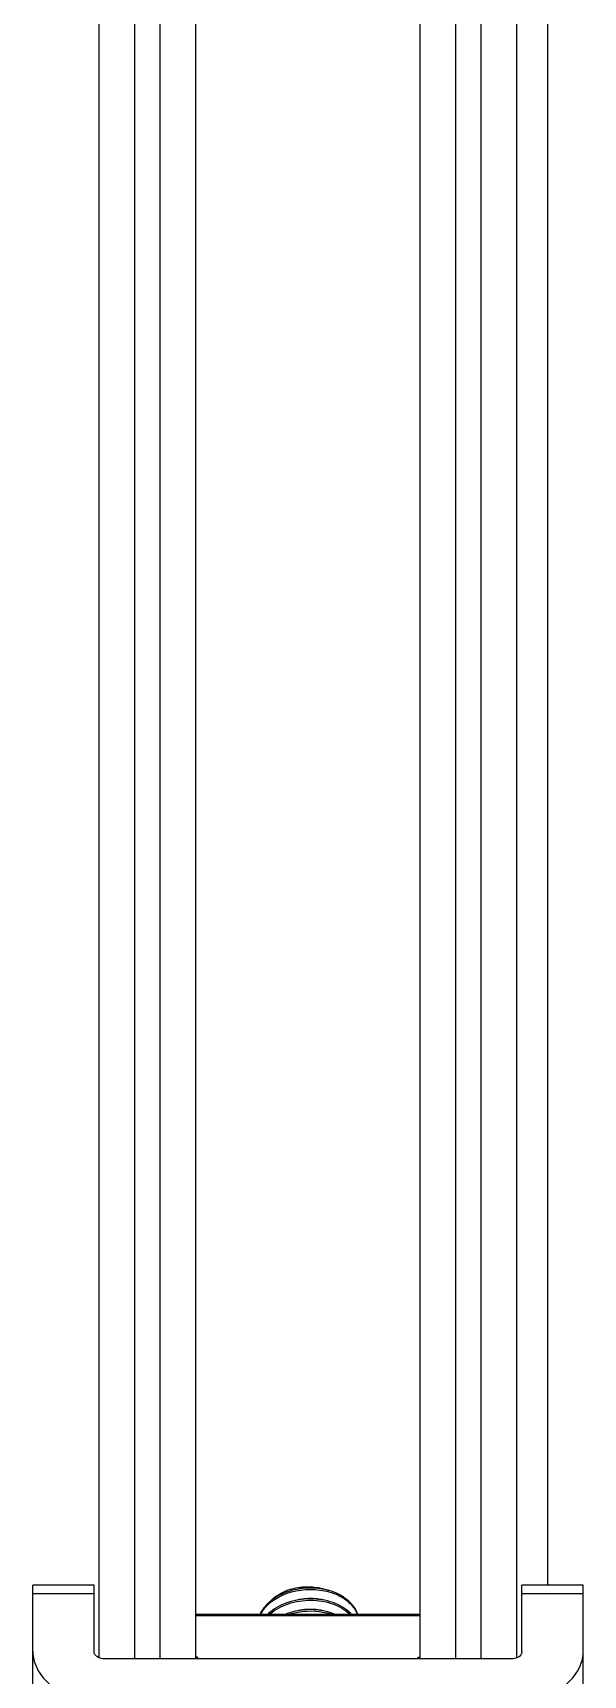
# Model space of a CAD drawing. Extents: x 4995099 to 5303443, y 4627657 to 4889583.
# Drawn here: x 5050476 to 5051260, y 4749794 to 4752135 of the extents above; entities that cross this region are included whole.
import ezdxf

# ---------------------------------------------------------------- set-up
doc = ezdxf.new("R2010")
doc.units = 0
doc.header["$LTSCALE"] = 1000
doc.header["$MEASUREMENT"] = 0
doc.layers.get('0').update_dxf_attribs({"color": 4, "linetype": 'CONTINUOUS'})

msp = doc.modelspace()

# ---------------------------------------------------------------- linework, layer by layer
at = {"linetype": 'Continuous'}
for p, q in [((5050570.7, 4749819.3), (5050570.7, 4753132.1)), ((5050621.5, 4749817.8), (5050621.5, 4753132.1)), ((5050657.8, 4749817.8), (5050657.8, 4753132.1)), ((5050708.6, 4749817.8), (5050708.6, 4753132.1)), ((5051028, 4749817.8), (5051028, 4753132.1)), ((5051078.9, 4749817.8), (5051078.9, 4753132.1)), ((5051115.2, 4749817.8), (5051115.2, 4753132.1)), ((5051166, 4749819.3), (5051166, 4753132.1)), ((5051209.5, 4753103.7), (5051209.5, 4749922.9)), ((5050476.3, 4749212), (5050476.3, 4749922.9)), ((5050563.4, 4749922.9), (5050476.3, 4749922.9)), ((5050563.4, 4749910.2), (5050476.3, 4749910.2)), ((5050563.4, 4749828), (5050563.4, 4749922.9)), ((5051173.2, 4749828), (5051173.2, 4749922.9)), ((5051260.4, 4749922.9), (5051173.2, 4749922.9)), ((5051260.4, 4749910.2), (5051173.2, 4749910.2)), ((5051260.4, 4749212), (5051260.4, 4749922.9)), ((5050708.6, 4749881.5), (5051028, 4749881.5)), ((5050708.6, 4749879.4), (5051028, 4749879.4)), ((5051158.7, 4749817.8), (5050577.9, 4749817.8)), ((5050711.1, 4749819.7), (5050713, 4749817.8)), ((5051023.7, 4749817.8), (5051025.5, 4749819.7))]:
    msp.add_line(p, q, dxfattribs=at)
for centre, radius, start, end in [((5050874.8, 4749832.2), 86.1, 69.4703, 74.8773), ((5050876, 4749833.5), 82.7, 69.6939, 69.8962), ((5050877.1, 4749836.5), 79.4, 65.0364, 69.7243), ((5050871.4, 4749819.7), 83.8, 100.3047, 102.2499), ((5050871.5, 4749803.7), 84.5, 99.5601, 100.813), ((5050892.8, 4749846.8), 50.8, 43.29, 44.8708)]:
    msp.add_arc(centre, radius, start, end, dxfattribs=at)
for points, knots in [([(5050807.4, 4749890.7), (5050818.2, 4749903.3), (5050843.6, 4749915.4), (5050878.2, 4749917.6), (5050896.1, 4749914.1), (5050904.4, 4749911.1)], [0, 0, 0, 0, 0.481069, 0.745193, 1, 1, 1, 1]), ([(5050897.3, 4749915.3), (5050882.6, 4749919.2), (5050852, 4749920.1), (5050823.5, 4749907.7), (5050812.7, 4749898.1)], [0, 0, 0, 0, 0.51374, 1, 1, 1, 1]), ([(5050812.8, 4749898.1), (5050822.2, 4749909), (5050844.4, 4749919.5), (5050874.5, 4749921.3), (5050890.1, 4749918), (5050897.3, 4749915.3)], [0, 0, 0, 0, 0.4793, 0.744107, 1, 1, 1, 1]), ([(5050887.4, 4749917.5), (5050884.7, 4749918), (5050873.7, 4749919.5), (5050862.4, 4749918.9), (5050854.2, 4749917.1)], [0, 0, 0, 0, 0.246819, 1, 1, 1, 1]), ([(5050919.6, 4749905.5), (5050918.5, 4749906.2), (5050913.9, 4749909), (5050908.9, 4749911.3), (5050905, 4749912.8)], [0, 0, 0, 0, 0.242042, 1, 1, 1, 1]), ([(5050910.7, 4749908.5), (5050911.4, 4749908.2), (5050914.1, 4749906.8), (5050916.8, 4749905.3), (5050918.8, 4749904.1)], [0, 0, 0, 0, 0.254738, 1, 1, 1, 1]), ([(5050812.7, 4749898.1), (5050811.4, 4749896.9), (5050806.4, 4749892), (5050802.2, 4749886.2), (5050800, 4749881.5)], [0, 0, 0, 0, 0.260908, 1, 1, 1, 1]), ([(5050801, 4749881.6), (5050801.4, 4749882.4), (5050803.3, 4749885.6), (5050805.5, 4749888.6), (5050807.4, 4749890.7)], [0, 0, 0, 0, 0.244964, 1, 1, 1, 1]), ([(5050928.8, 4749882.6), (5050922, 4749889.5), (5050903.3, 4749900.1), (5050871.2, 4749904.9), (5050838.5, 4749899.6), (5050819.1, 4749888.7), (5050811.5, 4749881.6)], [0, 0, 0, 0, 0.229048, 0.489241, 0.755135, 1, 1, 1, 1]), ([(5050813.6, 4749881.5), (5050821.3, 4749888.1), (5050840.4, 4749898.1), (5050872, 4749902.9), (5050902.9, 4749898.1), (5050921.1, 4749888.1), (5050927.8, 4749881.6)], [0, 0, 0, 0, 0.246285, 0.511502, 0.770596, 1, 1, 1, 1]), ([(5050906.2, 4749881.5), (5050900.9, 4749883.6), (5050878.4, 4749889.9), (5050853.7, 4749887.8), (5050837.2, 4749881.7)], [0, 0, 0, 0, 0.243472, 1, 1, 1, 1]), ([(5050842.6, 4749881.6), (5050847.2, 4749883), (5050866.2, 4749887.2), (5050886.4, 4749886), (5050900.3, 4749881.7)], [0, 0, 0, 0, 0.252377, 1, 1, 1, 1]), ([(5050889.8, 4749901.6), (5050887.1, 4749902.2), (5050876.1, 4749904.1), (5050864.7, 4749903.7), (5050856.4, 4749902.2)], [0, 0, 0, 0, 0.245752, 1, 1, 1, 1]), ([(5050890.4, 4749886.1), (5050887.8, 4749886.7), (5050876.9, 4749888.6), (5050865.7, 4749888.3), (5050857.5, 4749887)], [0, 0, 0, 0, 0.245444, 1, 1, 1, 1]), ([(5050918.8, 4749904.1), (5050923.2, 4749901.2), (5050931.2, 4749894.7), (5050936.8, 4749886), (5050938.5, 4749881.6)], [0, 0, 0, 0, 0.526239, 1, 1, 1, 1]), ([(5050919.6, 4749905.5), (5050924, 4749902.3), (5050931.8, 4749895.3), (5050937.1, 4749886.2), (5050938.8, 4749881.5)], [0, 0, 0, 0, 0.522981, 1, 1, 1, 1]), ([(5050476.3, 4749828), (5050476.3, 4749818.5), (5050482.5, 4749798.1), (5050506.1, 4749774.6), (5050539.4, 4749759.6), (5050564.8, 4749756.2), (5050577.9, 4749756.2)], [0, 0, 0, 0, 0.209473, 0.444657, 0.712023, 1, 1, 1, 1]), ([(5050570.6, 4749819.2), (5050569.5, 4749819.6), (5050566.1, 4749821.4), (5050563.4, 4749825.3), (5050563.4, 4749828)], [0, 0, 0, 0, 0.2888, 1, 1, 1, 1]), ([(5051158.7, 4749756.2), (5051171.8, 4749756.2), (5051197.2, 4749759.6), (5051230.5, 4749774.6), (5051254.2, 4749798.1), (5051260.4, 4749818.5), (5051260.4, 4749828)], [0, 0, 0, 0, 0.287977, 0.555343, 0.790527, 1, 1, 1, 1]), ([(5051173.2, 4749828), (5051173.2, 4749827.2), (5051172.5, 4749823.2), (5051168.9, 4749820.4), (5051166.1, 4749819.2)], [0, 0, 0, 0, 0.22722, 1, 1, 1, 1])]:
    msp.add_open_spline(points, degree=3, knots=knots, dxfattribs=at)
for points in [[(5050577.9, 4749817.8), (5050575.4, 4749817.8), (5050572.9, 4749818.2), (5050570.6, 4749819.2)], [(5050708.6, 4749821.6), (5050709.6, 4749821.1), (5050710.4, 4749820.5), (5050711.1, 4749819.7)], [(5051025.5, 4749819.7), (5051026.2, 4749820.5), (5051027.1, 4749821.1), (5051028, 4749821.6)], [(5051166.1, 4749819.2), (5051163.8, 4749818.2), (5051161.2, 4749817.8), (5051158.7, 4749817.8)]]:
    msp.add_open_spline(points, degree=3, dxfattribs=at)

doc.saveas('drawing.dxf')
